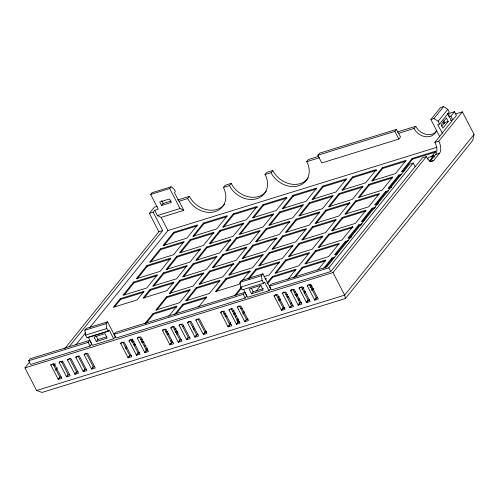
<?xml version="1.0" encoding="UTF-8"?>
<svg xmlns="http://www.w3.org/2000/svg" width="499" height="499" viewBox="0 0 499 499"><rect width="100%" height="100%" fill="white"/><g stroke="black" fill="none" stroke-linecap="round" stroke-linejoin="round"><path stroke-width="0.75" d="M455.699 113.922L462.392 111.851L474.05 134.437L472.734 140.425L345.42 298.527L42.028 392.445L36.608 390.492L24.95 367.9L29.846 361.825M88.286 337.255L92.452 345.333L113.678 338.765L115.288 336.769L107.566 321.818L86.339 328.386L84.842 330.244L85.585 335.122L87.082 337.648M86.976 337.779L108.202 331.211L109.162 330.014L113.678 338.765M64.695 348.682L158.869 231.736L149.388 213.366L153.205 212.181L154.702 210.322L158.277 209.218L150.648 194.442L152.039 192.714L171.113 186.813C172.542 187.955 176.977 190.687 174.531 192.751L178.954 201.322L187.643 198.533L189.395 196.357A21.825 17.69 38.8 0 0 224.538 204.178M28.636 360.771L30.239 358.781L89.751 340.355L91.673 344.079L90.07 346.069L30.558 364.495L28.636 360.771L88.148 342.351L89.751 340.355M149.388 213.366L154.347 207.21L157.266 206.305M150.648 194.442L169.722 188.535L171.113 186.813M161.539 205.457L171.4 202.438L169.604 198.964L159.749 201.983L161.539 205.457L163.148 203.461L170.889 201.091M50.91 365.243L50.655 364.75L54.229 363.64L61.857 378.329L58.277 379.433L50.91 365.243L51.765 364.183M53.873 365.68L55.339 363.865M68.999 346.892L162.686 230.55L153.205 212.181M59.256 362.661L59.001 362.168L62.575 361.058L70.197 375.747L66.623 376.851L59.256 362.661L60.098 361.613M55.42 370.302L57.366 367.882M61.751 362.436L62.724 361.226M75.879 344.896L85.622 332.796M90.007 327.35L167.945 230.55L437.03 147.249M67.602 360.078L67.346 359.579L70.92 358.475L78.543 373.165L74.969 374.269L67.602 360.078L68.457 359.018M120.24 298.676L113.292 307.309L137.131 299.924L144.086 291.291L120.24 298.676L120.627 299.419L114.602 306.897M133.607 282.072L122.916 295.352L146.756 287.973L157.453 274.693L133.607 282.072L133.994 282.821L124.27 294.89M146.974 265.474L136.283 278.754L160.123 271.375L170.82 258.095L146.974 265.474L147.361 266.216L137.15 278.897M160.341 248.87L149.65 262.156L173.49 254.771L184.187 241.491L160.341 248.87L160.728 249.619L150.517 262.293M173.708 232.272L163.017 245.552L186.857 238.173L197.554 224.893L173.708 232.272L174.095 233.014L163.884 245.695M58.152 379.19L59.861 377.063L52.963 363.783M58.277 379.433L59.992 377.313L61.421 376.87M75.942 357.496L75.686 356.997L79.266 355.893L86.888 370.576L83.314 371.686L75.942 357.496L76.802 356.429M84.842 330.244L106.069 323.676L107.566 321.818M66.498 376.602L68.182 374.512L61.283 361.232M66.623 376.851L68.307 374.755L69.741 374.312M84.287 354.914L84.032 354.415L87.612 353.311L95.234 367.994L91.66 369.104L84.287 354.914L85.572 353.317M96.319 341.522L107.285 338.122L104.977 333.656L94.012 337.05L96.319 341.522L97.923 339.526L106.692 336.813M187.643 198.533A21.825 17.69 38.8 0 0 215.138 211.613A21.825 17.69 38.8 0 0 223.409 187.462L225.161 185.285L231.28 183.395L232.472 185.728A21.825 17.69 38.8 0 0 266.266 191.26M74.838 374.019L76.553 371.898L69.654 358.619M74.969 374.269L76.678 372.142L78.112 371.699M223.409 187.462L229.528 185.566L231.28 183.395M83.183 371.437L84.899 369.31L78 356.036M83.314 371.686L85.023 369.559L86.452 369.117M150.043 289.451L143.094 298.084L166.934 290.699L173.889 282.066L150.043 289.451L150.43 290.193L143.943 298.252M163.41 272.847L152.719 286.127L176.559 278.748L187.256 265.468L163.41 272.847L163.797 273.595L153.586 286.27M176.777 256.249L166.086 269.529L189.926 262.15L200.623 248.864L176.777 256.249L177.164 256.991L166.953 269.666M190.144 239.645L179.453 252.924L203.293 245.545L213.99 232.266L190.144 239.645L190.531 240.393L180.806 252.463M203.511 223.047L192.82 236.326L216.66 228.947L227.357 215.668L203.511 223.047L203.898 223.789L193.693 236.47M114.146 334.299L115.749 332.309L244.866 292.339L246.787 296.063L245.184 298.053L116.067 338.023L114.146 334.299L243.263 294.329L244.866 292.339M91.529 368.855L93.238 366.728L86.346 353.448M91.66 369.104L93.369 366.977L94.798 366.534M120.783 343.643L120.527 343.144L124.101 342.04L131.724 356.729L128.149 357.833L120.783 343.643L121.637 342.582M129.122 341.06L128.867 340.561L132.447 339.457L140.069 354.14L136.495 355.251L129.122 341.06L130.407 339.463M125.405 347.834L126.378 346.624L126.765 347.373L125.792 348.576M131.1 340.755L132.559 338.946M144.847 323.689L153.112 313.422L176.958 306.043L168.693 316.304M166.479 296.824L155.788 310.104L179.628 302.725L190.325 289.445L166.479 296.824L166.866 297.566L156.655 310.247M179.846 280.22L169.155 293.506L192.994 286.12L203.692 272.841L179.846 280.22L180.233 280.968L170.022 293.643M193.213 263.622L182.522 276.901L206.361 269.522L217.059 256.243L193.213 263.622L193.6 264.364L183.875 276.44M230.426 239.639L206.58 247.024L195.889 260.303L219.728 252.918L230.426 239.639L230.806 240.387M219.947 230.419L209.256 243.699L233.095 236.32L243.793 223.041L219.947 230.419L220.333 231.168L210.129 243.843M233.314 213.822L222.623 227.101L246.462 219.722L257.16 206.436L233.314 213.822L233.7 214.564L223.496 227.238M229.528 185.566L230.719 187.905A21.825 17.69 38.8 0 0 256.866 198.696A21.825 17.69 38.8 0 0 266.204 176.92L264.988 174.588L266.734 172.417L272.878 170.515L274.132 172.835A21.825 17.69 38.8 0 0 308.363 177.756M131.487 341.503L132.946 339.694M146.207 323.221L153.499 314.17L176.615 307.01M196.756 260.441L206.966 247.766L230.089 240.612M137.468 338.478L137.213 337.979L140.793 336.875L148.415 351.558L144.841 352.668L137.468 338.478L138.753 336.881M264.988 174.588L271.132 172.685L272.878 170.515M128.018 357.583L129.734 355.463L122.835 342.183M128.149 357.833L129.859 355.706L131.293 355.263M136.364 355.001L138.08 352.874L131.181 339.601M136.495 355.251L138.204 353.124L139.633 352.681M144.386 346.487L145.359 345.283M145.97 350.073L147.43 348.265M174.65 314.457L182.915 304.197L206.761 296.818L198.496 307.078M196.282 287.599L185.591 300.878L209.43 293.499L220.128 280.213L196.282 287.599L196.668 288.341L186.944 300.417M233.495 263.615L209.649 270.994L198.958 284.28L222.797 276.895L233.495 263.615L233.875 264.358M223.016 254.396L212.325 267.676L236.164 260.297L246.862 247.017L223.016 254.396L223.402 255.139L213.192 267.82M236.383 237.792L225.691 251.078L249.531 243.693L260.228 230.413L236.383 237.792L236.769 238.541L227.045 250.61M249.749 221.194L239.058 234.474L262.898 227.095L273.595 213.815L249.749 221.194L250.136 221.936L240.412 234.012M263.123 204.596L252.425 217.876L276.271 210.491L286.962 197.211L263.123 204.596L263.503 205.339L253.299 218.013M144.71 352.419L146.419 350.292L139.527 337.012M144.841 352.668L146.55 350.541L147.978 350.098M146.357 350.822L147.33 349.612M162.599 330.7L162.343 330.201L165.924 329.091L173.546 343.78L169.972 344.89L162.599 330.7L163.454 329.633M176.01 313.996L183.301 304.945L206.418 297.784M199.825 284.418L210.035 271.743L233.152 264.582M170.945 328.111L170.689 327.618L174.263 326.508L181.892 341.197L178.311 342.302L170.945 328.111L172.23 326.521M271.132 172.685L272.379 175.006A21.825 17.69 38.8 0 0 298.527 185.796A21.825 17.69 38.8 0 0 307.864 164.021L306.71 161.676L308.457 159.499L318.817 156.293M179.291 325.529L179.035 325.036L182.609 323.926L190.238 338.615L186.657 339.719L179.291 325.529L180.145 324.469M398.607 133.227L400.529 136.951L398.82 139.071L321.805 162.911L317.838 155.22L319.441 153.224L396.449 129.384L398.501 133.358L414.033 128.449L415.779 126.278L416.522 127.669A13.099 10.61 38.8 0 0 436.232 131.667M170.789 341.491L171.762 340.281M176.621 334.243L178.081 332.434M182.696 326.702L183.669 325.491M169.841 344.641L171.55 342.514L164.658 329.234M169.972 344.89L171.681 342.763L173.109 342.32M187.636 322.947L187.381 322.448L190.955 321.344L198.583 336.033L195.003 337.137L187.636 322.947L188.921 321.356M250.311 271.737L249.93 270.988L226.084 278.373L215.393 291.653L239.233 284.274L240.206 283.064M239.451 261.769L228.76 275.049L252.6 267.67L263.297 254.39L239.451 261.769L239.838 262.518L229.627 275.192M252.818 245.171L242.127 258.451L265.967 251.072L276.664 237.786L252.818 245.171L253.205 245.913L242.994 258.594M266.185 228.567L255.494 241.853L279.334 234.468L290.031 221.188L266.185 228.567L266.572 229.315L256.367 241.99M279.559 211.969L268.861 225.249L292.707 217.87L303.398 204.59L279.559 211.969L279.939 212.711L269.734 225.392M292.925 195.365L282.228 208.651L306.074 201.265L316.765 187.986L292.925 195.365L293.306 196.113L283.101 208.788M216.26 291.79L226.471 279.116L249.587 271.961M178.187 342.058L179.896 339.931L173.003 326.652M178.311 342.302L180.027 340.181L181.455 339.738M195.982 320.364L195.727 319.865L199.301 318.761L206.923 333.444L203.349 334.555L195.982 320.364L196.837 319.304M186.532 339.47L188.242 337.349L181.349 324.069M186.657 339.719L188.373 337.598L189.801 337.156M194.878 336.887L196.587 334.767L189.689 321.487M195.003 337.137L196.712 335.01L198.147 334.567M268.992 290.686L264.526 282.035L263.566 283.232L242.14 289.863L240.711 287.087L240.007 282.328L241.504 280.469L262.929 273.839L270.595 288.69L268.992 290.686L247.566 297.317L243.45 289.333M242.152 280.65L249.93 270.988M203.218 334.305L204.933 332.178L198.034 318.905M220.776 312.686L220.521 312.193L224.095 311.083L231.723 325.772L228.143 326.876L220.776 312.686L221.631 311.626M203.349 334.555L205.058 332.428L206.492 331.985M206.068 331.018L205.095 332.228L206.536 331.779M234.742 295.402L241.061 287.555M248.109 278.804L255.887 269.148L279.733 261.763L269.036 275.043L263.977 276.608M269.254 252.544L258.563 265.824L282.403 258.445L293.1 245.165L269.254 252.544L269.641 253.286L259.43 265.967M282.621 235.946L271.93 249.226L295.77 241.847L306.467 228.561L282.621 235.946L283.008 236.688L272.803 249.363M296.1 219.211L285.403 232.49L309.249 225.111L319.94 211.832L296.1 219.211L296.481 219.953L286.763 232.029M309.361 202.744L298.664 216.023L322.51 208.644L333.201 195.365L309.361 202.744L309.742 203.486L300.024 215.562M322.728 186.139L312.031 199.425L335.877 192.04L346.568 178.761L322.728 186.139L323.109 186.888L312.904 199.563M236.102 294.94L241.934 287.698M248.982 278.947L256.274 269.89L279.396 262.73M229.122 310.104L228.866 309.611L232.44 308.501L240.069 323.19L236.489 324.294L229.122 310.104L229.977 309.043M240.007 282.328L261.432 275.697L262.929 273.839M237.468 307.521L237.212 307.022L240.786 305.918L248.408 320.608L244.834 321.712L237.468 307.521L238.753 305.924M251.546 293.755L263.229 290.137L260.796 285.422L249.113 289.04L251.546 293.755L253.149 291.765L263.372 288.597M229.421 324.244L230.881 322.435M235.254 317.002L236.227 315.792M256.155 291.042L261.014 285.004M265.393 279.571L266.366 278.367L264.919 278.81M228.018 326.633L229.727 324.506L222.835 311.226M228.143 326.876L229.858 324.755L231.287 324.313M236.838 320.589L238.297 318.774M242.676 313.341L244.13 311.532M266.977 283.158L272.323 276.521L296.169 269.142L287.904 279.403M285.69 259.917L274.999 273.202L298.839 265.817L309.536 252.538L285.69 259.917L286.077 260.665L275.866 273.34M299.057 243.319L288.366 256.598L312.206 249.219L322.903 235.94L299.057 243.319L299.444 244.061L289.239 256.742M312.43 226.721L301.733 240L325.579 232.615L336.27 219.335L312.43 226.721L312.811 227.463L303.093 239.539M349.637 202.737L325.797 210.116L315.1 223.396L338.946 216.017L349.637 202.737L350.024 203.48M339.164 193.518L328.467 206.798L352.313 199.419L363.004 186.133L339.164 193.518L339.545 194.261L329.34 206.935M352.531 176.914L341.834 190.194L365.68 182.815L376.371 169.535L352.531 176.914L352.912 177.663L342.707 190.337M237.225 321.331L238.684 319.522M243.057 314.089L244.516 312.274M267.851 283.301L272.71 277.263L295.832 270.109M315.973 223.54L326.178 210.865L349.3 203.704M236.364 324.044L238.073 321.924L231.18 308.644M236.489 324.294L238.204 322.173L239.632 321.73M269.454 286.22L271.057 284.23L326.776 266.984L409.567 164.171L413.203 163.042L415.124 166.766L330.737 271.568L271.375 289.944L269.454 286.22L328.816 267.844L413.203 163.042M317.838 155.22L394.846 131.38L396.449 129.384M244.71 321.462L246.419 319.341L239.52 306.062M244.834 321.712L246.543 319.585L247.978 319.142M274.182 296.156L273.926 295.658L277.506 294.553L285.129 309.237L281.555 310.347L274.182 296.156L275.467 294.56M293.867 277.556L302.126 267.296L325.972 259.91L317.707 270.177M315.493 250.691L304.802 263.971L328.641 256.592L339.339 243.312L315.493 250.691L315.879 251.44L306.155 263.509M352.706 226.714L328.86 234.093L318.169 247.373L342.015 239.994L352.706 226.714L353.092 227.457M342.233 217.489L331.536 230.775L355.382 223.39L366.073 210.11L342.233 217.489L342.613 218.238L332.409 230.912M355.6 200.891L344.903 214.171L368.749 206.792L379.44 193.512L355.6 200.891L355.98 201.633L345.776 214.314M368.967 184.293L358.27 197.573L382.115 190.188L392.807 176.908L368.967 184.293L369.347 185.035L359.629 197.111M382.334 167.689L371.636 180.969L395.482 173.59L406.174 160.31L382.334 167.689L382.714 168.437L372.51 181.112M295.221 277.095L302.513 268.038L325.635 260.883M319.042 247.516L329.246 234.836L352.369 227.681M282.528 293.574L282.272 293.075L285.852 291.965L293.474 306.654L289.9 307.764L282.528 293.574L283.812 291.977M290.618 290.493L294.192 289.383L301.82 304.072L298.24 305.176L290.618 290.493L291.472 289.426M290.873 290.986L291.728 289.925M439.781 136.782L430.874 119.529L440.498 107.578L443.623 106.555L447.79 109.337L449.187 112.088L439.563 124.039L437.654 124.625L442.326 133.152L434.879 142.396A8.82 4.535 72.8 0 1 435.577 154.534L429.951 161.445L433.831 160.248L439.457 153.33A8.82 4.535 72.8 0 0 438.758 141.198L462.392 111.851M430.874 119.529L433.999 118.506L443.623 106.555M281.424 310.097L283.133 307.97L276.24 294.691M281.555 310.347L283.264 308.22L284.692 307.777M299.219 288.403L298.963 287.911L302.537 286.8L310.166 301.49L306.586 302.594L299.219 288.403L300.074 287.343M290.487 303.978L291.46 302.774M296.319 296.737L297.778 294.928M301.907 289.794L303.854 287.38M439.563 124.039L438.166 121.288L447.79 109.337M289.769 307.515L291.478 305.388L284.586 292.108M307.347 285.915L307.091 285.416L310.665 284.311L318.293 298.995L314.713 300.105L307.347 285.915L308.201 284.854M289.9 307.764L291.609 305.637L293.038 305.195M298.39 299.718L299.363 298.514M304.222 292.476L305.195 291.266M309.817 285.534L310.783 284.33M323.67 268.331L331.929 258.07L334.823 257.172M348.913 240.35L345.296 241.466L334.604 254.746L337.492 253.854M362.28 223.745L358.669 224.868L347.971 238.148L351.583 237.031M375.647 207.147L372.036 208.264L361.338 221.55L364.233 220.652M388.291 190.768L385.403 191.666L374.705 204.946L378.317 203.829M401.658 174.17L398.77 175.062L388.072 188.348L391.684 187.225M431.117 157.123L435.976 151.085L412.137 158.464L401.439 171.743L405.057 170.627M298.776 300.467L299.749 299.257M304.122 293.824L305.581 292.015M310.197 286.283L311.17 285.072M325.024 267.869L332.315 258.813L333.762 258.363M335.478 254.889L345.682 242.215L347.853 241.541M348.845 238.291L359.049 225.61L361.22 224.943M362.212 221.687L372.416 209.012L374.587 208.339M375.579 205.089L385.783 192.408L387.954 191.741M388.946 188.485L399.15 175.81L400.597 175.361M402.313 171.887L412.517 159.206L435.639 152.052M448.501 115.812L449.318 114.801M441.74 126.197L444.659 122.579L448.233 121.469L446.443 117.995L441.091 124.631L442.887 128.112L448.233 121.469M298.115 304.933L299.824 302.806L292.932 289.526M298.24 305.176L299.955 303.055L301.384 302.612M448.713 116.885L450.859 116.217L454.495 111.707L456.417 115.425L452.78 119.941L450.634 120.608M442.089 133.227L451.714 121.269L447.615 113.335M306.461 302.35L308.17 300.223L301.277 286.944M306.586 302.594L308.301 300.473L309.729 300.03M24.95 367.9L332.995 272.541L426.352 156.611A8.82 4.535 72.8 0 0 433.831 160.248M427.425 159.062L428.884 157.247L433.65 155.775L434.336 157.098M314.588 299.855L316.297 297.728L309.405 284.455M314.713 300.105L316.428 297.978L317.857 297.535M429.271 161.208L433.65 155.775M474.05 134.437L344.653 295.127L36.608 390.492M447.853 113.76L454.495 111.707M177.713 199.974L189.395 196.357M397.279 132.004L415.779 126.278M306.71 161.676L319.36 157.759M157.391 215.537L180.039 208.526L183.8 210.372L161.152 217.383L157.391 215.537L154.702 210.322M434.879 142.396L438.758 141.198M158.869 231.736L162.686 230.55M174.095 233.014L197.217 225.86M203.898 223.789L227.02 216.635M233.7 214.564L257.546 207.185M263.503 205.339L286.626 198.184M293.306 196.113L316.428 188.953M323.109 186.888L346.231 179.727M352.912 177.663L376.757 170.278M382.714 168.437L405.837 161.277M426.352 156.611L422.472 157.809L415.124 166.766M435.577 154.534L439.457 153.33M160.728 249.619L183.85 242.458M190.531 240.393L213.653 233.233M220.333 231.168L243.456 224.007M250.136 221.936L273.259 214.782M279.939 212.711L303.061 205.557M309.742 203.486L332.864 196.332M339.545 194.261L362.667 187.106M369.347 185.035L392.47 177.881M296.481 219.953L319.603 212.799M147.361 266.216L170.477 259.062M177.164 256.991L200.286 249.837M236.769 238.541L259.892 231.38M266.572 229.315L289.694 222.155M355.98 201.633L379.103 194.479M133.994 282.821L157.11 275.66M163.797 273.595L186.913 266.435M193.6 264.364L215.998 257.434M223.402 255.139L246.525 247.984M253.205 245.913L277.045 238.534M283.008 236.688L306.13 229.534M312.811 227.463L335.933 220.309M342.613 218.238L365.736 211.077M120.627 299.419L143.743 292.264M150.43 290.193L173.546 283.039M180.233 280.968L204.072 273.589M239.838 262.518L262.961 255.357M269.641 253.286L292.763 246.132M299.444 244.061L322.566 236.906M166.866 297.566L189.982 290.412M196.668 288.341L219.785 281.187M286.077 260.665L309.199 253.504M315.879 251.44L339.002 244.279M85.585 335.122L106.817 328.554L108.202 331.211M240.711 287.087L262.131 280.457L263.566 283.232M87.812 337.418L108.308 331.074M132.048 342.277L134.219 341.609M140.718 339.594L142.165 339.145M165.356 332.066L167.527 331.398M174.026 329.384L176.197 328.71M223.521 314.064L225.685 313.391M232.191 311.376L234.355 310.709M240.861 308.694L242.302 308.245M278.068 297.173L279.515 296.73M286.014 294.716L287.461 294.267M293.961 292.252L295.408 291.809M310.035 287.281L312.206 286.607M133.601 344.391L135.048 343.942M141.548 341.927L143.718 341.26M167.015 334.043L168.462 333.594M174.968 331.586L177.133 330.912M225.18 316.042L226.627 315.593M233.127 313.578L235.297 312.91M278.286 299.6L280.45 298.932M286.956 296.917L288.397 296.468M294.903 294.454L297.067 293.786M311.7 289.258L313.865 288.584M133.988 345.133L135.435 344.684M141.934 342.676L144.105 342.002M167.402 334.792L168.849 334.342M175.349 332.328L177.519 331.66M225.567 316.784L227.008 316.335M233.513 314.326L235.678 313.653M278.667 300.348L280.837 299.674M287.337 297.66L288.784 297.217M295.283 295.202L297.454 294.529M311.364 290.225L313.528 289.551M129.409 355.656L130.857 355.207M138.08 352.974L139.527 352.525M146.207 350.454L147.654 350.011M237.786 322.104L239.233 321.662M246.456 319.422L247.903 318.973M282.765 308.182L284.929 307.515M299.562 302.987L301.003 302.537M307.509 300.523L309.673 299.855M316.179 297.841L317.62 297.392M433.999 118.506L438.166 121.288M414.033 128.449L414.775 129.846A13.099 10.61 38.8 0 0 426.863 136.801A13.099 10.61 38.8 0 0 436.463 130.376M450.859 116.217L452.78 119.941M443.761 120.839L444.659 122.579M443.068 121.201L444.391 123.764M412.137 158.464L412.517 159.206M394.846 131.38L398.82 139.071M398.77 175.062L399.15 175.81M385.403 191.666L385.783 192.408M372.036 208.264L372.416 209.012M358.669 224.868L359.049 225.61M345.296 241.466L345.682 242.215M325.797 210.116L326.178 210.865M328.86 234.093L329.246 234.836M331.929 258.07L332.315 258.813M332.995 272.541L344.653 295.127L345.42 298.527M328.816 267.844L330.737 271.568M302.126 267.296L302.513 268.038M272.323 276.521L272.71 277.263M255.887 269.148L256.274 269.89M251.409 288.397L253.149 291.765M243.263 294.329L245.184 298.053M226.084 278.373L226.471 279.116M206.58 247.024L206.966 247.766M179.06 201.191L183.8 210.372M169.722 188.535L180.039 208.526M209.649 270.994L210.035 271.743M161.651 200.567L163.148 203.461M161.152 217.383L167.945 230.55M182.915 304.197L183.301 304.945M153.112 313.422L153.499 314.17M96.276 336.338L97.923 339.526M88.148 342.351L90.07 346.069M106.069 323.676L106.817 328.554M261.432 275.697L262.131 280.457M194.398 328.685A4.366 1.223 -27.3 0 1 193.5 329.271M192.726 327.007A4.366 1.223 -27.3 0 1 193.706 326.652"/></g></svg>
